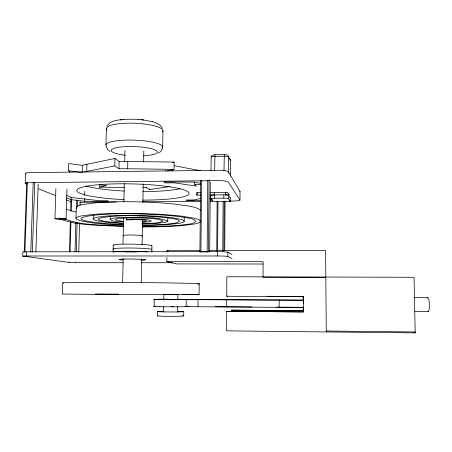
<?xml version="1.0" encoding="UTF-8"?>
<svg xmlns="http://www.w3.org/2000/svg" width="452" height="452" viewBox="0 0 452 452"><rect width="100%" height="100%" fill="white"/><g stroke="black" fill="none" stroke-linecap="round" stroke-linejoin="round"><path stroke-width="0.68" d="M239.995 200.055L240.035 191.462M224.751 250.781L225.062 201.422M225.644 195.213L225.661 192.495M226.655 311.321L226.537 330.858L415.213 332.887L414.043 277.285L226.859 276.748L226.746 296.275L303.399 296.71L303.473 311.931L226.655 311.321L303.473 311.931M232.017 258.589L227.842 256.482L227.864 252.216A9.311 0.554 0.4 0 0 217.485 251.662L26.459 251.809A5.978 0.316 1.2 0 0 23.21 252.154L23.199 252.414M210.779 198.863A4.175 0.571 0.5 0 1 214.401 198.253L214.423 194.891A4.175 0.593 0.5 0 0 210.807 195.524L210.779 198.863L213.028 201.219A4.068 0.542 0.5 0 0 217.559 201.728L226.627 201.654A4.074 0.542 0.4 0 0 230.243 201.078L228.429 198.71L228.446 195.366A4.175 0.593 0.4 0 0 223.83 194.806L209.835 195.01M228.576 173.235L228.672 157.002A2.079 2.034 -33.3 0 0 226.621 154.991A2.074 0.418 0.4 0 0 224.328 154.601L215.005 154.742A2.074 0.418 0.6 0 0 213.208 155.189A2.074 2.028 -36.4 0 0 211.135 157.256L211.022 170.63M230.243 201.078L230.26 197.818L228.446 195.366M230.379 176.229L230.469 160.398L228.672 157.002A4.153 0.819 0.4 0 0 224.079 156.239L214.728 156.375A4.147 0.819 0.6 0 0 211.135 157.256M214.282 195.315L214.304 192.603M214.615 170.816L215.005 154.742M216.745 251.103L217.124 201.078M227.842 256.482A9.317 0.492 0.4 0 0 217.452 255.979L217.485 251.662M217.604 251.046L217.971 201.643M222.791 251.041L223.124 201.603M228.429 198.71A4.181 0.571 0.4 0 0 223.808 198.168L223.83 194.806M223.989 170.698L224.328 154.601M223.881 251.097L224.209 201.021M200.615 180.664L199.897 251.967L207.123 251.9L207.762 180.325M209.078 180.506L208.457 251.967L207.123 251.9M209.7 251.82L210.299 182.128M210.615 198.225L210.598 200.202L212.53 199.795M200.711 183.303L193.055 182.088L163.844 181.958L165.025 182.919L174.06 182.823L196.236 186.117L194.586 184.427L194.62 181.766M200.897 195.089L196.852 195.123L196.88 192.349M197.976 306.744L198.044 299.569L199.355 299.49M62.721 282.873L62.387 294.032L82.716 294.252L199.061 294.698L199.236 283.907M200.903 251.905L201.609 180.393M142.177 225.52L165.031 224.898L179.71 223.26L182.857 222.39L184.145 221.559L184.303 217.152M183.704 315.92L183.755 311.654M187.62 306.044L187.614 306.49L189.072 306.501M187.693 299.857L187.518 299.405L177.359 299.235M142.16 223.966L156.166 223.469L165.568 222.277L167.788 221.265L167.85 217.452M172.229 171.144L172.246 169.811M167.054 171.025L174.048 169.353L174.15 162.082L127.809 161.466A57.353 9.859 1.8 0 0 119.113 161.466L114.972 158.46L86.931 164.268A57.353 9.859 1.8 0 0 82.422 165.387L68.631 163.551L68.421 170.709L70.066 172.201M177.664 312.083L177.738 306.484M177.817 300.19L177.89 294.591L173.873 294.585M157.341 315.852L157.409 311.569M162.686 146.855L162.94 130.673M165.472 170.963L165.477 170.511M163.539 312.016L163.624 306.416M163.72 300.117L163.805 294.518L173.189 294.585M263.036 264.013L176.585 263.923L166.861 261.618L166.918 257.521M167.003 252.058L167.02 250.696L200.146 250.662M142.092 221.695C155.16 220.293 134.459 218.988 132.08 219.785A9.554 0.977 1.2 0 0 126.639 219.921C130.792 217.367 167.895 220.745 142.307 222.265M169.969 186.529L149.386 189.603L146.516 187.642L146.533 186.862M149.386 189.603L149.397 188.846M154.126 306.49L154.245 299.331L153.714 299.281L167.969 299.241M141.227 282.653L141.668 258.86M142.114 244.865L142.578 219.74M142.9 202.163L143.233 183.891M143.634 162.098L143.843 150.855M122.989 243.961L123.554 217.355C138.171 217.683 153.929 216.028 167.799 220.932M123.882 201.858L124.272 183.54M124.729 161.703L124.972 150.431M122.661 282.511L123.164 258.612M84.061 171.975A57.41 9.317 1.7 0 1 86.739 171.393L114.802 165.912L118.955 168.76A57.41 9.317 1.7 0 1 127.656 168.76L127.809 161.466M126.639 219.921L126.684 217.937M132.08 219.785L132.091 219.118M114.802 165.912L114.972 158.46M113.073 252.092L113.232 245.12M118.955 168.76L119.113 161.466M105.994 144.86L106.389 128.498M99.689 184.45L99.621 187.173L106.056 185.631L106.079 184.84M123.441 221.943C119.39 220.503 108.423 223.463 110.254 216.079M123.119 223.61L107.017 222.418L96.005 220.576L93.231 219.192L93.281 214.864M99.581 184.388L99.57 184.783A57.41 9.317 1.7 0 0 106.056 185.631M23.069 256.052L69.354 262.482L75.394 262.68L75.411 262.03M76.292 251.764L77.1 222.836M77.552 206.609L77.733 200.264M78.755 252.137L79.552 223.209M80.044 205.57L80.157 201.338M82.241 172.009L82.422 165.387M84.699 195.332L84.812 191.269M66.619 195.411L71.715 197.541L99.864 200.756L107.327 200.694L108.712 201.355L84.716 201.242L84.79 198.439M86.739 171.393L86.931 164.268M66.071 219.017A5.571 0.559 1.8 0 0 57.822 218.265A5.571 0.559 1.8 0 0 57.63 219.226A5.571 0.559 1.8 0 0 66.071 219.017L66.958 189.105M69.461 251.764L70.337 221.463M70.642 210.892L70.947 200.321M69.19 262.459L69.207 261.81M84.716 201.242L71.083 199.677L71.162 197.044M70.071 251.707L70.93 222.062M71.235 211.474L71.557 200.185M75.038 251.781L75.863 222.435M123.763 225.186L106.966 224.294L93.225 222.994L83.055 221.401L77.077 219.582L75.936 218.361L76.495 200.078M54.941 218.666L55.878 188.637M30.798 252.03L33.199 182.461M32.358 252.097L34.747 182.636M35.894 251.933L38.188 184.196M22.64 255.16L22.713 253.069M25.205 183.354L25.561 173.342M24.244 252.103L26.708 182.721M24.894 252.035L27.357 182.529M23.063 256.312A5.983 0.282 1.1 0 1 26.312 256.001L26.459 251.809M151.855 252.109L151.945 245.865M184.252 221.31L183.591 220.367L181.269 219.418L171.901 217.632L157.375 216.225L141.114 215.446L123.458 215.316L107.474 215.954L96.965 217.226L94.208 218.022L93.18 218.87M75.953 218.209L77.461 217.016L80.789 216.028L94.106 214.293L113.751 213.35L137.329 213.344L160.336 214.254L180.105 215.937L193.931 218.13L198.315 219.401L200.456 220.683M162.477 148.51L160.646 151.623L158.341 153.098M110.175 219.395C114.073 217.197 119.181 217.943 123.543 217.389M106.971 126.119C110.356 120.368 118.102 120.051 123.995 119.334M200.434 221.847L198.53 222.943L194.852 223.949L181.732 225.689L164.381 226.684L142.267 226.994M279.325 307.151L279.048 307.332L279.313 299.987M172.517 162.494L174.15 162.082M231.452 310.157L303.298 310.71L231.452 310.157A20.803 2.13 -89.6 0 1 231.39 311.518M200.383 198.581L193.727 199.97L186.077 200.038L186.908 200.711L200.146 200.428M227.61 306.778L226.661 306.953L226.706 299.749L227.655 299.665M159.889 306.366L159.539 306.411L159.855 306.473M226.746 296.275L227.537 296.241A20.803 2.13 -89.6 0 1 227.554 295.89M177.89 294.591L177.478 294.597M141.888 223.497C148.663 222.734 157.166 224.316 163.019 220.915C156.703 217.881 148.985 218.695 142.097 217.949C138.95 217.022 98.011 218.384 123.769 221.423M194.586 184.427L200.778 184.365M200.807 192.563L197.078 192.597A64.613 9.232 1.5 0 1 196.53 194.823L196.852 195.123M210.383 192.473L227.593 192.309L229.418 194.829L225.356 194.868M214.401 198.253L223.808 198.168M209.677 198.524L210.999 198.513M79.818 202.304L116.198 202.01M142.527 201.795L200.292 201.326M210.157 201.247L212.796 201.225M229.588 201.089L233.023 201.061A7.729 1.045 0.3 0 0 239.967 199.965L228.277 182.026A9.215 1.486 0.5 0 0 218.011 180.619L28.894 182.721A5.916 0.859 2.8 0 0 25.651 183.687L26.77 184.133M142.154 225.079C150.493 225.051 158.838 224.859 167.15 224.13C171.127 223.322 176.314 224.017 179.478 221.231C177.353 218.525 172.715 219.05 169.619 218.135C159.375 216.723 149.024 216.225 138.691 215.954C120.209 214.417 67.461 219.118 123.108 223.135M209.31 250.657L325.598 250.549L326.271 331.932M26.312 256.001L217.452 255.979M166.991 299.241L159.652 299.303L168.099 299.45M173.579 306.682L171.421 306.682M142.617 226.576C155.759 226.576 168.924 226.328 182.009 225C186.371 223.876 192.676 224.864 195.908 221.288C192.976 217.553 186.603 218.35 182.388 217.05C167.98 215.056 153.437 214.35 138.911 213.971C103.858 211.875 36.748 219.491 123.667 224.746M166.861 261.618L263.075 261.685L263.064 277.257L325.819 277.443M75.394 262.68L123.21 262.719M141.403 262.736L172.613 262.759M95.383 294.026L118.735 294.116M169.014 299.518L303.654 300.139M267.398 296.286L303.23 296.489L303.241 299.947M413.919 297.642L427.948 297.727M303.687 300.23L186.241 299.495L186.156 306.659L303.727 307.513M215.192 306.688L252.08 306.953M276.726 307.134L303.687 307.332M182.625 294.484L199.129 294.681M414.913 311.479L428.27 311.581M99.621 187.173L124.34 187.461M326.265 331.011L415.196 331.96M127.656 168.76L174.048 169.353M177.433 299.297L181.89 299.41L154.245 299.331M123.481 226.232C103.785 224.424 82.484 226.249 63.935 218.638A9.622 0.977 1.8 0 1 59.065 218.678M123.373 226.65C102.084 224.876 79.315 226.418 59.133 218.734M138.843 119.407L143.725 119.916M68.421 170.709L82.23 172.455M174.382 165.777L200.247 170.675M76.151 212.078L66.393 209.361M152.16 121.526L153.866 122.029M167.02 250.696L168.313 251.109M413.879 332.429L415.213 332.887M38.573 188.84L55.822 195.71M66.116 199.812L70.947 201.739A4.865 0.61 2 0 0 71.105 201.795M66.551 197.829L71.083 199.677M155.375 122.56L160.29 125.345L162.471 128.334M227.864 252.216L232.034 254.566M110.181 151.426L107.892 149.781L106.147 146.504M76.597 208.412C76.038 203.389 89.089 204.451 92.163 203.18C105.017 201.874 117.955 201.643 130.871 201.733C146.521 201.908 162.189 202.637 177.743 204.462C185.247 205.971 193.976 205.609 200.49 210.09M303.207 296.461L303.224 300.687M303.371 296.676L303.411 303.247M303.281 307.219L303.298 310.71M303.433 309.01L303.445 311.727M303.258 307.021L303.275 310.541M123.707 235.887A9.577 0.774 1 0 1 132.718 235.006A9.577 0.774 1 0 1 141.713 236.193M113.734 249.261A19.419 1.198 0.8 0 1 131.978 248.029A19.419 1.198 0.8 0 1 151.606 249.73M113.819 245.498A19.408 1.299 0.9 0 1 132.057 244.148A19.408 1.299 0.9 0 1 151.669 245.99M113.243 251.984A19.425 1.107 0.8 0 1 127.424 251.255A19.425 1.107 0.8 0 1 147.764 251.917M125.549 251.979A9.243 0.525 0.8 0 1 136.493 251.996M106.994 130.108A28.312 6.554 2.3 0 1 133.899 123.21A28.312 6.554 2.3 0 1 162.613 131.882M120.238 119.966A23.046 5.503 2.4 0 1 121.588 119.774M123.498 119.565A23.046 5.503 2.4 0 1 138.815 119.537M141.018 119.74A23.046 5.503 2.4 0 1 152.245 121.882M154.239 122.605A23.046 5.503 2.4 0 1 155.081 122.978M106.604 146.318A28.38 5.916 2.1 0 1 134.56 140.137A28.38 5.916 2.1 0 1 161.98 148.341M125.125 155.217A23.137 4.656 2 0 1 116.062 147.77A23.137 4.656 2 0 1 152.646 149.041A23.137 4.656 2 0 1 143.278 155.844M239.713 191.784A7.718 1.141 0.3 0 0 240.001 191.36L228.339 171.794A9.204 1.622 0.5 0 0 218.09 170.268L29.25 172.653A5.91 0.932 3 0 0 26.007 173.709M180.145 188.744A56.116 8.752 1.6 0 1 142.855 191.558M124.419 191.072A56.116 8.752 1.6 0 1 85.716 186.032M124.238 199.648A56.195 8.023 1.5 0 1 85.62 186.399A56.195 8.023 1.5 0 1 179.676 188.699A56.195 8.023 1.5 0 1 142.696 200.1M427.519 298.145A6.933 1.266 88.5 0 1 429.383 304.524A6.933 1.266 88.5 0 1 427.903 311.253M146.516 187.642A57.41 9.317 1.7 0 1 142.843 187.659M230.04 160.833A4.051 0.78 0.4 0 0 230.469 160.398A2.028 1.983 -33.1 0 0 229.39 158.641M230.26 197.818A4.074 0.565 0.4 0 1 229.825 198.134M122.509 259.973A13.334 0.621 0.7 0 1 123.509 259.103A13.334 0.621 0.7 0 1 142.414 259.386A13.334 0.621 0.7 0 1 141.08 260.25M177.331 311.315A13.176 0.362 0.2 0 1 180.568 311.869A13.176 0.362 0.2 0 1 160.398 311.807A13.176 0.362 0.2 0 1 164.104 311.275M182.67 315.739A13.181 0.441 0.1 0 1 171.314 316.327A13.181 0.441 0.1 0 1 157.855 315.733M63.551 283.048A68.303 0.876 0.4 0 1 133.182 282.528A68.303 0.876 0.4 0 1 197.558 284.059M184.97 306.326A17.057 0.339 0.2 0 1 181.998 306.755A17.057 0.339 0.2 0 1 159.822 306.688A17.057 0.339 0.2 0 1 155.951 306.241"/></g></svg>
